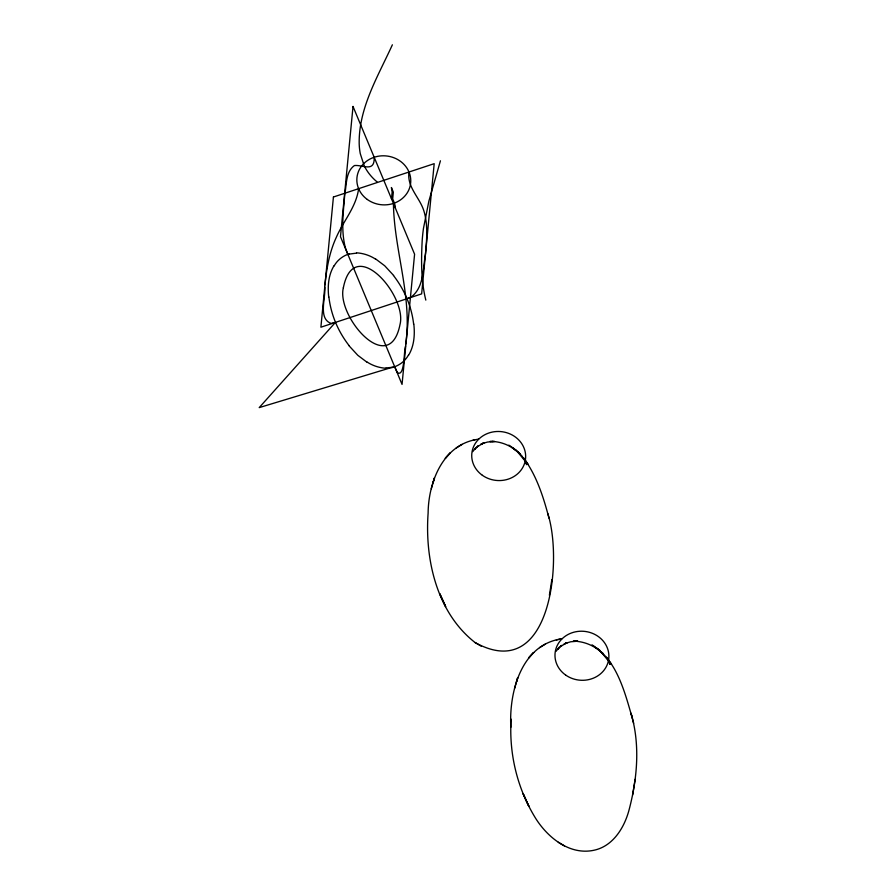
<?xml version="1.0" encoding="UTF-8"?>
<svg xmlns="http://www.w3.org/2000/svg" width="896" height="896" viewBox="0 0 896 896"><rect width="100%" height="100%" fill="white"/><g stroke="black" fill="none" stroke-linecap="round" stroke-linejoin="round"><path stroke-width="1.34" d="M633.64 723.307L630.997 713.205C640.259 744.486 637.347 778.12 629.227 809.301C624.635 827.198 613.234 846.261 593.824 850.282C568.837 855.602 546.101 836.282 534.251 816.054C516.902 787.046 508.917 752.853 511.134 719.152M510.843 727.272C508.872 692.384 521.158 644.459 561.826 638.826L556.349 639.901M408.99 172.01C406.739 187.141 419.832 197.568 423.898 210.963C428.12 224.829 426.731 239.568 425.499 253.792C422.878 268.15 424.2 286.866 411.533 296.789A6.261 2.352 -22.6 0 1 410.054 297.562L407.131 298.682M393.422 203.426C394.106 250.454 412.462 296.475 405.754 343.952M324.755 287.123C325.886 297.696 317.822 318.662 331.094 323.4A6.261 2.352 -22.6 0 0 332.506 323.221L335.406 322.414L259.213 407.613L394.52 366.621M391.496 198.8L392.146 192.069L391.406 187.522L393.333 192.136L392.683 198.867L393.646 201.174A5.398 0.986 71.7 0 1 395.349 208.04M405.541 346.214C403.85 349.306 404.891 377.507 397.578 372.669A8.792 1.602 71.7 0 1 396.816 371.414L394.621 366.587M324.979 284.794C326.57 268.722 329.347 252.515 336.134 237.731C343.202 221.2 356.283 207.01 358.613 188.675M475.003 439.779C442.187 446.342 428.389 483.045 428.12 513.094C424.738 559.63 436.834 612.629 475.048 642.522C551.107 684.611 563.002 559.989 547.758 513.475M374.181 157.259C374.83 172.928 362.712 164.55 354.39 165.558C345.531 171.942 346.674 184.979 344.736 194.667C343.37 211.926 340.95 229.723 345.117 246.781A8.792 1.602 71.7 0 0 345.789 248.954L347.917 254.509M551.869 579.634L549.394 595.235M635.107 779.363L632.632 794.976M433.205 482.205L434.448 477.926L431.323 488.746M516.443 681.946L517.686 677.667L514.55 688.486M440.429 160.798L428.859 201.174L423.483 228.29A917.336 344.826 -22.6 0 0 422.195 240.486C421.165 260.378 420.941 280.661 425.824 300.115M392.37 44.8C378.078 76.205 358.613 107.957 359.184 143.64A404.869 152.186 -22.6 0 0 360.282 153.675L364.09 165.458A312.458 117.454 -22.6 0 0 375.178 180.264L377.171 182.011M334.018 265.742C328.339 275.027 327.555 286.406 328.72 296.99M408.52 355.342C414.198 346.069 414.982 334.678 413.818 324.106M472.763 451.629L475.978 447.541L474.477 449.456L478.598 445.637L476.986 446.902L483.739 443.016L482.474 443.542L487.525 442.042L494.502 441.47L489.933 441.504L492.766 441.459M556.002 651.37L559.216 647.282L557.715 649.197L561.837 645.378L560.224 646.643L566.978 642.757L565.712 643.283L570.763 641.771L577.741 641.211L573.171 641.234L576.005 641.2M456.299 447.922L462.101 444.371M539.538 647.662L545.339 644.112M483.739 443.016L480.872 444.248L482.283 443.643M566.978 642.757L564.11 643.978L565.522 643.384M349.362 254.072L356.518 253.131M473.11 440.16L478.587 439.096M391.787 367.36L386.008 367.954M492.016 441.459C503.731 441.75 515.01 447.731 522.469 456.658M575.254 641.2C612.875 643.944 623.627 688.094 632.218 717.875M475.048 642.522L481.23 646.184M558.286 842.262L564.469 845.914M375.726 259.011L384.72 265.787L393.613 275.43M366.811 362.085L357.818 355.309L348.925 345.666M508.816 445.133L511.997 447.205M592.043 644.862L595.235 646.946M511.874 447.563L516.858 450.923L513.061 447.899M595.112 647.304L600.096 650.664L596.299 647.629M514.786 449.579L520.218 454.138L517.474 451.786L526.019 462.134M598.024 649.309L603.456 653.878L600.712 651.515L609.258 661.875M528.226 464.475L523.208 457.486C536.547 475.216 543.413 496.933 548.979 518.134M606.446 657.227L611.464 664.205M524.003 458.595L526.792 463.938L525.84 461.754M607.242 658.325L610.03 663.678L609.078 661.483M608.25 659.131L609.851 664.395L609.112 661.662M525.011 459.402L526.613 464.666L525.874 461.922M408.341 355.264A27.44 24.931 5.5 0 1 391.877 367.64M393.467 275.52A111.384 101.192 5.5 0 1 413.638 324.117M356.541 252.829A36.12 32.816 5.5 0 1 375.603 259.168M334.186 265.832A27.563 25.043 5.5 0 1 349.272 253.837M349.07 345.576A111.384 101.192 5.5 0 1 328.899 296.968M385.997 368.267A36.098 32.794 5.5 0 1 366.934 361.928M343.37 287.706C336.134 316.086 389.379 378.482 400.03 324.408C407.266 296.016 354.021 233.621 343.37 287.706M333.424 197.008L320.891 327.208L421.646 293.877L434.19 163.677L333.424 197.008M353.024 106.467L340.48 236.678L402.046 384.406L414.59 254.206L353.024 106.467M450.352 452.827L445.357 458.192L450.352 452.827M533.59 652.568L528.595 657.933L533.59 652.568M528.842 806.254L523.13 793.666L528.842 806.254M445.603 606.514L439.891 593.925L445.603 606.514M367.304 199.472A26.981 24.517 5.5 0 0 410.525 184.083A26.981 24.517 5.5 0 0 373.587 157.461A26.981 24.517 5.5 0 0 367.304 199.472M482.373 475.294A26.992 24.528 5.5 0 0 525.448 459.558A26.992 24.528 5.5 0 0 488.253 433.216A26.992 24.528 5.5 0 0 482.373 475.294M565.611 675.024A26.992 24.528 5.5 0 0 608.686 659.288A26.992 24.528 5.5 0 0 571.491 632.957A26.992 24.528 5.5 0 0 565.611 675.024"/></g></svg>
